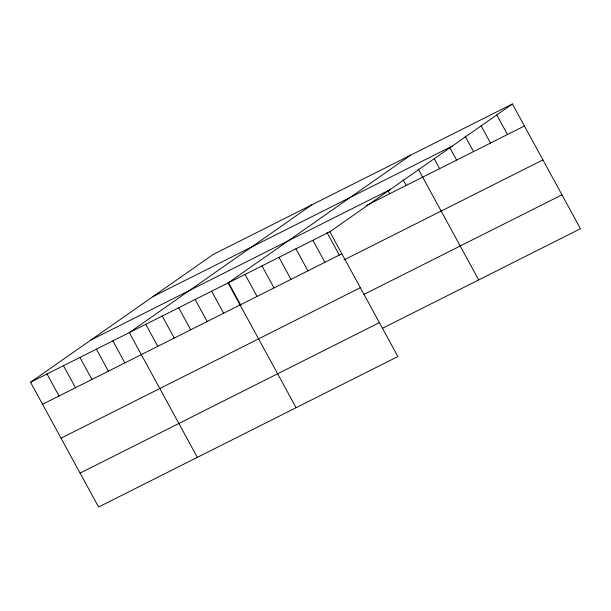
<?xml version="1.0" encoding="UTF-8"?>
<svg xmlns="http://www.w3.org/2000/svg" width="611" height="611" viewBox="0 0 611 611"><rect width="100%" height="100%" fill="white"/><g stroke="black" fill="none" stroke-linecap="round" stroke-linejoin="round"><path stroke-width="0.92" d="M512.423 103.977L329.841 231.768L397.868 356.534L98.577 507.023L30.55 382.257L213.132 254.466L512.423 103.977L580.45 228.743L382.394 328.328M311.9 204.8L129.318 332.598L197.338 457.364M410.668 155.141L228.086 282.939L296.106 407.705M152.88 296.633L452.171 146.151M90.802 340.083L390.093 189.601M366.707 205.304L524.429 126.003M30.55 382.257L329.841 231.768M42.556 404.283L341.847 253.794M344.039 259.904L542.919 159.906M61.047 438.186L360.337 287.697M363.904 294.426L561.967 194.84M80.087 473.12L379.385 322.631M496.796 114.952L507.474 134.527M481.17 125.927L490.511 143.058M465.101 136.085L473.556 151.581M449.925 147.877L456.593 160.113M434.299 158.852L439.63 168.636M418.23 169.01L478.688 279.907M403.1 179.733L406.216 185.446M387.97 190.456L389.749 193.718M326.984 232.478L339.311 255.077M312.885 240.299L324.892 262.318M295.923 248.822L307.929 270.849M278.96 257.353L290.973 279.38M262.004 265.877L274.011 287.903M245.042 274.408L257.048 296.434M228.224 282.137L240.986 305.546M211.62 291.21L223.626 313.237M195.161 299.489L207.167 321.516M178.702 307.768L190.708 329.787M162.236 316.04L174.25 338.066M145.777 324.319L157.783 346.345M112.852 340.869L124.865 362.896M96.393 349.148L108.399 371.175M79.934 357.427L91.94 379.446M63.475 365.706L75.481 387.725M47.009 373.978L59.015 396.004"/></g></svg>
